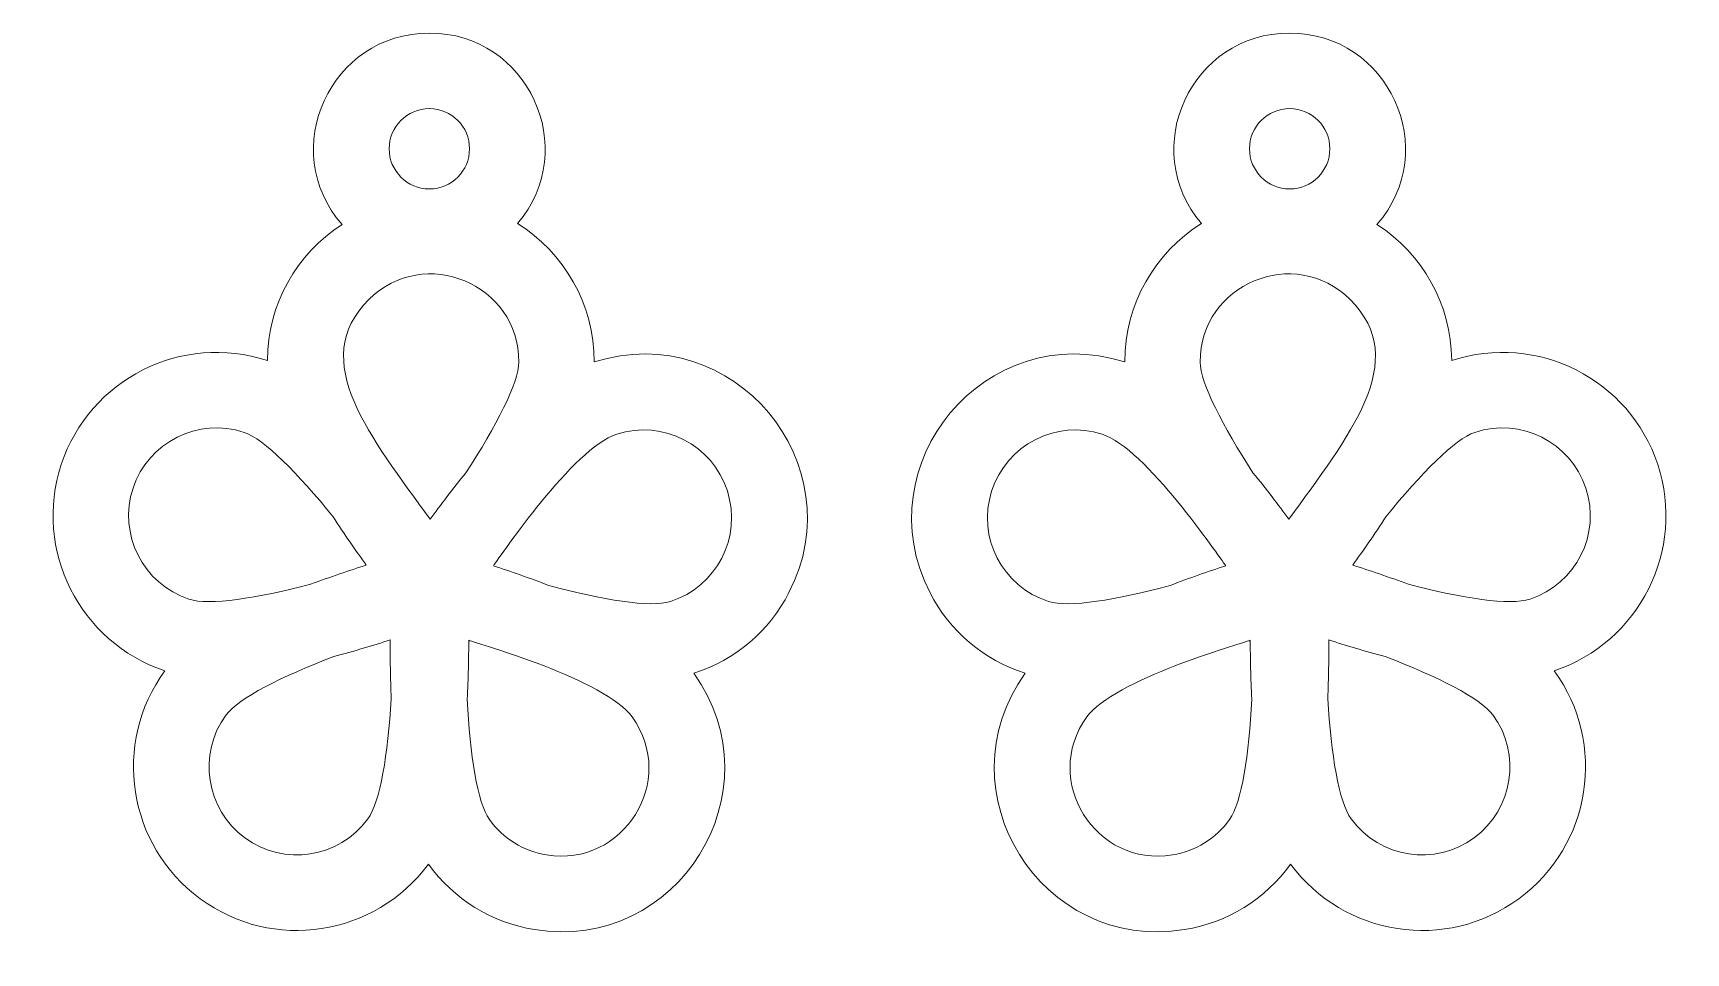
# Model space of a CAD drawing. Header units: inches. Extents: x 50 to 225, y 25 to 123.
import ezdxf

# ---------------------------------------------------------------- set-up
doc = ezdxf.new("R2010")
doc.units = ezdxf.units.IN
doc.header["$MEASUREMENT"] = 0
doc.layers.add('_U+0421_U+043B_U+043E_U+0439 1', color=7, linetype='Continuous')

msp = doc.modelspace()

# ---------------------------------------------------------------- linework, layer by layer
at = {"layer": '_U+0421_U+043B_U+043E_U+0439 1', "color": 1, "lineweight": 9, "true_color": 0xff0000}
for points, knots in [([(109.58, 87.89), (109.59, 94.06), (106.34, 99.48), (101.47, 102.55), (108.2, 110.48), (102.54, 122.71), (92.13, 122.71), (81.66, 122.71), (76.01, 110.35), (82.89, 102.44), (78.07, 99.32), (75.03, 94.01), (74.99, 88.05), (65.94, 91.01), (56.17, 86.07), (53.19, 77.03), (50.2, 67.99), (55.11, 58.21), (64.14, 55.2), (58.54, 47.51), (60.21, 36.7), (67.88, 31.06), (75.59, 25.41), (86.38, 27.07), (92.03, 34.73), (94.73, 31), (98.71, 28.54), (103.26, 27.8), (118.41, 25.32), (129.04, 42.45), (120.12, 54.93), (124.5, 56.35), (128.07, 59.37), (130.18, 63.47), (137.15, 76.99), (124.35, 92.55), (109.58, 87.89)], [0, 0, 0, 0, 1, 1, 1, 2, 2, 2, 3, 3, 3, 4, 4, 4, 5, 5, 5, 6, 6, 6, 7, 7, 7, 8, 8, 8, 9, 9, 9, 10, 10, 10, 11, 11, 11, 12, 12, 12, 12]), ([(145.1, 63.46), (147.21, 59.37), (150.78, 56.35), (155.16, 54.93), (146.24, 42.45), (156.87, 25.32), (172.03, 27.8), (176.57, 28.54), (180.55, 31), (183.25, 34.73), (188.9, 27.07), (199.69, 25.41), (207.4, 31.06), (215.07, 36.7), (216.74, 47.51), (211.14, 55.2), (220.16, 58.21), (225.08, 67.99), (222.09, 77.03), (219.11, 86.07), (209.34, 91.01), (200.29, 88.05), (200.25, 94.01), (197.21, 99.32), (192.39, 102.44), (199.27, 110.35), (193.62, 122.71), (183.15, 122.71), (172.74, 122.71), (167.08, 110.48), (173.81, 102.55), (168.94, 99.48), (165.69, 94.06), (165.7, 87.89), (150.93, 92.55), (138.13, 76.99), (145.1, 63.46)], [0, 0, 0, 0, 1, 1, 1, 2, 2, 2, 3, 3, 3, 4, 4, 4, 5, 5, 5, 6, 6, 6, 7, 7, 7, 8, 8, 8, 9, 9, 9, 10, 10, 10, 11, 11, 11, 12, 12, 12, 12]), ([(92.13, 114.71), (94.48, 114.71), (96.38, 112.81), (96.38, 110.46), (96.38, 108.11), (94.48, 106.21), (92.13, 106.21), (89.78, 106.21), (87.88, 108.11), (87.88, 110.46), (87.88, 112.81), (89.78, 114.71), (92.13, 114.71)], [0, 0, 0, 0, 1, 1, 1, 2, 2, 2, 3, 3, 3, 4, 4, 4, 4]), ([(187.4, 110.46), (187.4, 108.11), (185.5, 106.21), (183.15, 106.21), (180.8, 106.21), (178.9, 108.11), (178.9, 110.46), (178.9, 112.81), (180.8, 114.71), (183.15, 114.71), (185.5, 114.71), (187.4, 112.81), (187.4, 110.46)], [0, 0, 0, 0, 1, 1, 1, 2, 2, 2, 3, 3, 3, 4, 4, 4, 4]), ([(92.21, 71.23), (85.96, 79.97), (79.16, 88), (85.74, 94.52), (91.58, 100.31), (101.63, 96.16), (101.59, 87.87), (101.58, 85.66), (99.2, 81.07), (96, 76.17), (94.59, 74.44), (93.31, 72.74), (92.21, 71.23)], [0, 0, 0, 0, 1, 1, 1, 2, 2, 2, 3, 3, 3, 4, 4, 4, 4]), ([(179.27, 76.17), (176.08, 81.07), (173.7, 85.66), (173.69, 87.87), (173.65, 96.16), (183.7, 100.31), (189.54, 94.52), (196.12, 88), (189.32, 79.98), (183.07, 71.23), (181.97, 72.74), (180.68, 74.44), (179.27, 76.17)], [0, 0, 0, 0, 1, 1, 1, 2, 2, 2, 3, 3, 3, 4, 4, 4, 4]), ([(66.7, 62.77), (61.83, 64.38), (59.18, 69.65), (60.78, 74.52), (62.39, 79.4), (67.67, 82.05), (72.53, 80.44), (72.53, 80.44), (72.53, 80.44), (72.53, 80.44), (74.63, 79.75), (78.26, 76.07), (81.94, 71.51), (83.15, 69.64), (84.37, 67.89), (85.46, 66.38), (83.68, 65.81), (81.66, 65.13), (79.57, 64.35), (73.9, 62.88), (68.8, 62.08), (66.7, 62.77)], [0, 0, 0, 0, 1, 1, 1, 2, 2, 2, 3, 3, 3, 4, 4, 4, 5, 5, 5, 6, 6, 6, 7, 7, 7, 7]), ([(117.63, 62.53), (117.63, 62.53), (117.63, 62.53), (117.63, 62.53), (115.53, 61.86), (110.42, 62.7), (104.77, 64.23), (102.69, 65.03), (100.68, 65.73), (98.9, 66.31), (99.66, 67.33), (107.36, 78.78), (111.96, 80.25), (116.86, 81.82), (122.09, 79.12), (123.66, 74.23), (125.22, 69.33), (122.53, 64.1), (117.63, 62.53)], [0, 0, 0, 0, 1, 1, 1, 2, 2, 2, 3, 3, 3, 4, 4, 4, 5, 5, 5, 6, 6, 6, 6]), ([(151.62, 74.22), (153.19, 79.12), (158.42, 81.82), (163.31, 80.25), (167.92, 78.78), (175.62, 67.33), (176.38, 66.31), (174.6, 65.73), (172.59, 65.03), (170.51, 64.23), (164.86, 62.7), (159.75, 61.86), (157.65, 62.53), (157.65, 62.53), (157.65, 62.53), (157.65, 62.53), (152.75, 64.1), (150.06, 69.33), (151.62, 74.22)], [0, 0, 0, 0, 1, 1, 1, 2, 2, 2, 3, 3, 3, 4, 4, 4, 5, 5, 5, 6, 6, 6, 6]), ([(195.71, 64.35), (193.62, 65.13), (191.6, 65.82), (189.82, 66.38), (190.91, 67.89), (192.13, 69.64), (193.34, 71.51), (197.02, 76.07), (200.65, 79.75), (202.74, 80.44), (202.74, 80.44), (202.74, 80.44), (202.74, 80.44), (207.61, 82.05), (212.88, 79.4), (214.49, 74.53), (216.1, 69.65), (213.45, 64.38), (208.58, 62.78), (206.48, 62.08), (201.38, 62.88), (195.71, 64.35)], [0, 0, 0, 0, 1, 1, 1, 2, 2, 2, 3, 3, 3, 4, 4, 4, 5, 5, 5, 6, 6, 6, 7, 7, 7, 7]), ([(85.62, 39.51), (82.57, 35.36), (76.75, 34.48), (72.61, 37.51), (68.48, 40.55), (67.58, 46.38), (70.62, 50.52), (70.62, 50.52), (70.62, 50.52), (70.62, 50.52), (71.92, 52.29), (76.54, 54.61), (82.01, 56.7), (84.17, 57.27), (86.21, 57.89), (87.99, 58.46), (87.98, 56.6), (88, 54.46), (88.1, 52.23), (87.75, 46.39), (86.93, 41.29), (85.62, 39.51)], [0, 0, 0, 0, 1, 1, 1, 2, 2, 2, 3, 3, 3, 4, 4, 4, 5, 5, 5, 6, 6, 6, 7, 7, 7, 7]), ([(104.54, 35.7), (102.09, 36.1), (99.94, 37.43), (98.49, 39.45), (98.49, 39.45), (98.49, 39.45), (98.49, 39.45), (97.2, 41.24), (96.42, 46.35), (96.13, 52.2), (96.25, 54.42), (96.29, 56.56), (96.3, 58.42), (97.3, 58.09), (110.77, 54.23), (113.59, 50.31), (118.45, 43.56), (112.64, 34.37), (104.54, 35.7)], [0, 0, 0, 0, 1, 1, 1, 2, 2, 2, 3, 3, 3, 4, 4, 4, 5, 5, 5, 6, 6, 6, 6]), ([(161.68, 50.31), (164.51, 54.23), (177.97, 58.09), (178.98, 58.42), (178.98, 56.56), (179.03, 54.42), (179.15, 52.2), (178.85, 46.35), (178.08, 41.24), (176.79, 39.45), (176.79, 39.45), (176.79, 39.45), (176.79, 39.45), (175.34, 37.43), (173.19, 36.1), (170.74, 35.7), (162.64, 34.37), (156.83, 43.56), (161.68, 50.31)], [0, 0, 0, 0, 1, 1, 1, 2, 2, 2, 3, 3, 3, 4, 4, 4, 5, 5, 5, 6, 6, 6, 6]), ([(187.18, 52.23), (187.28, 54.46), (187.3, 56.6), (187.29, 58.46), (189.06, 57.89), (191.11, 57.27), (193.26, 56.7), (198.74, 54.61), (203.35, 52.29), (204.66, 50.52), (204.66, 50.52), (204.66, 50.52), (204.66, 50.52), (207.7, 46.38), (206.8, 40.55), (202.66, 37.51), (198.53, 34.48), (192.71, 35.35), (189.66, 39.51), (188.35, 41.29), (187.53, 46.39), (187.18, 52.23)], [0, 0, 0, 0, 1, 1, 1, 2, 2, 2, 3, 3, 3, 4, 4, 4, 5, 5, 5, 6, 6, 6, 7, 7, 7, 7])]:
    msp.add_open_spline(points, degree=3, knots=knots, dxfattribs=at)

doc.saveas('drawing.dxf')
